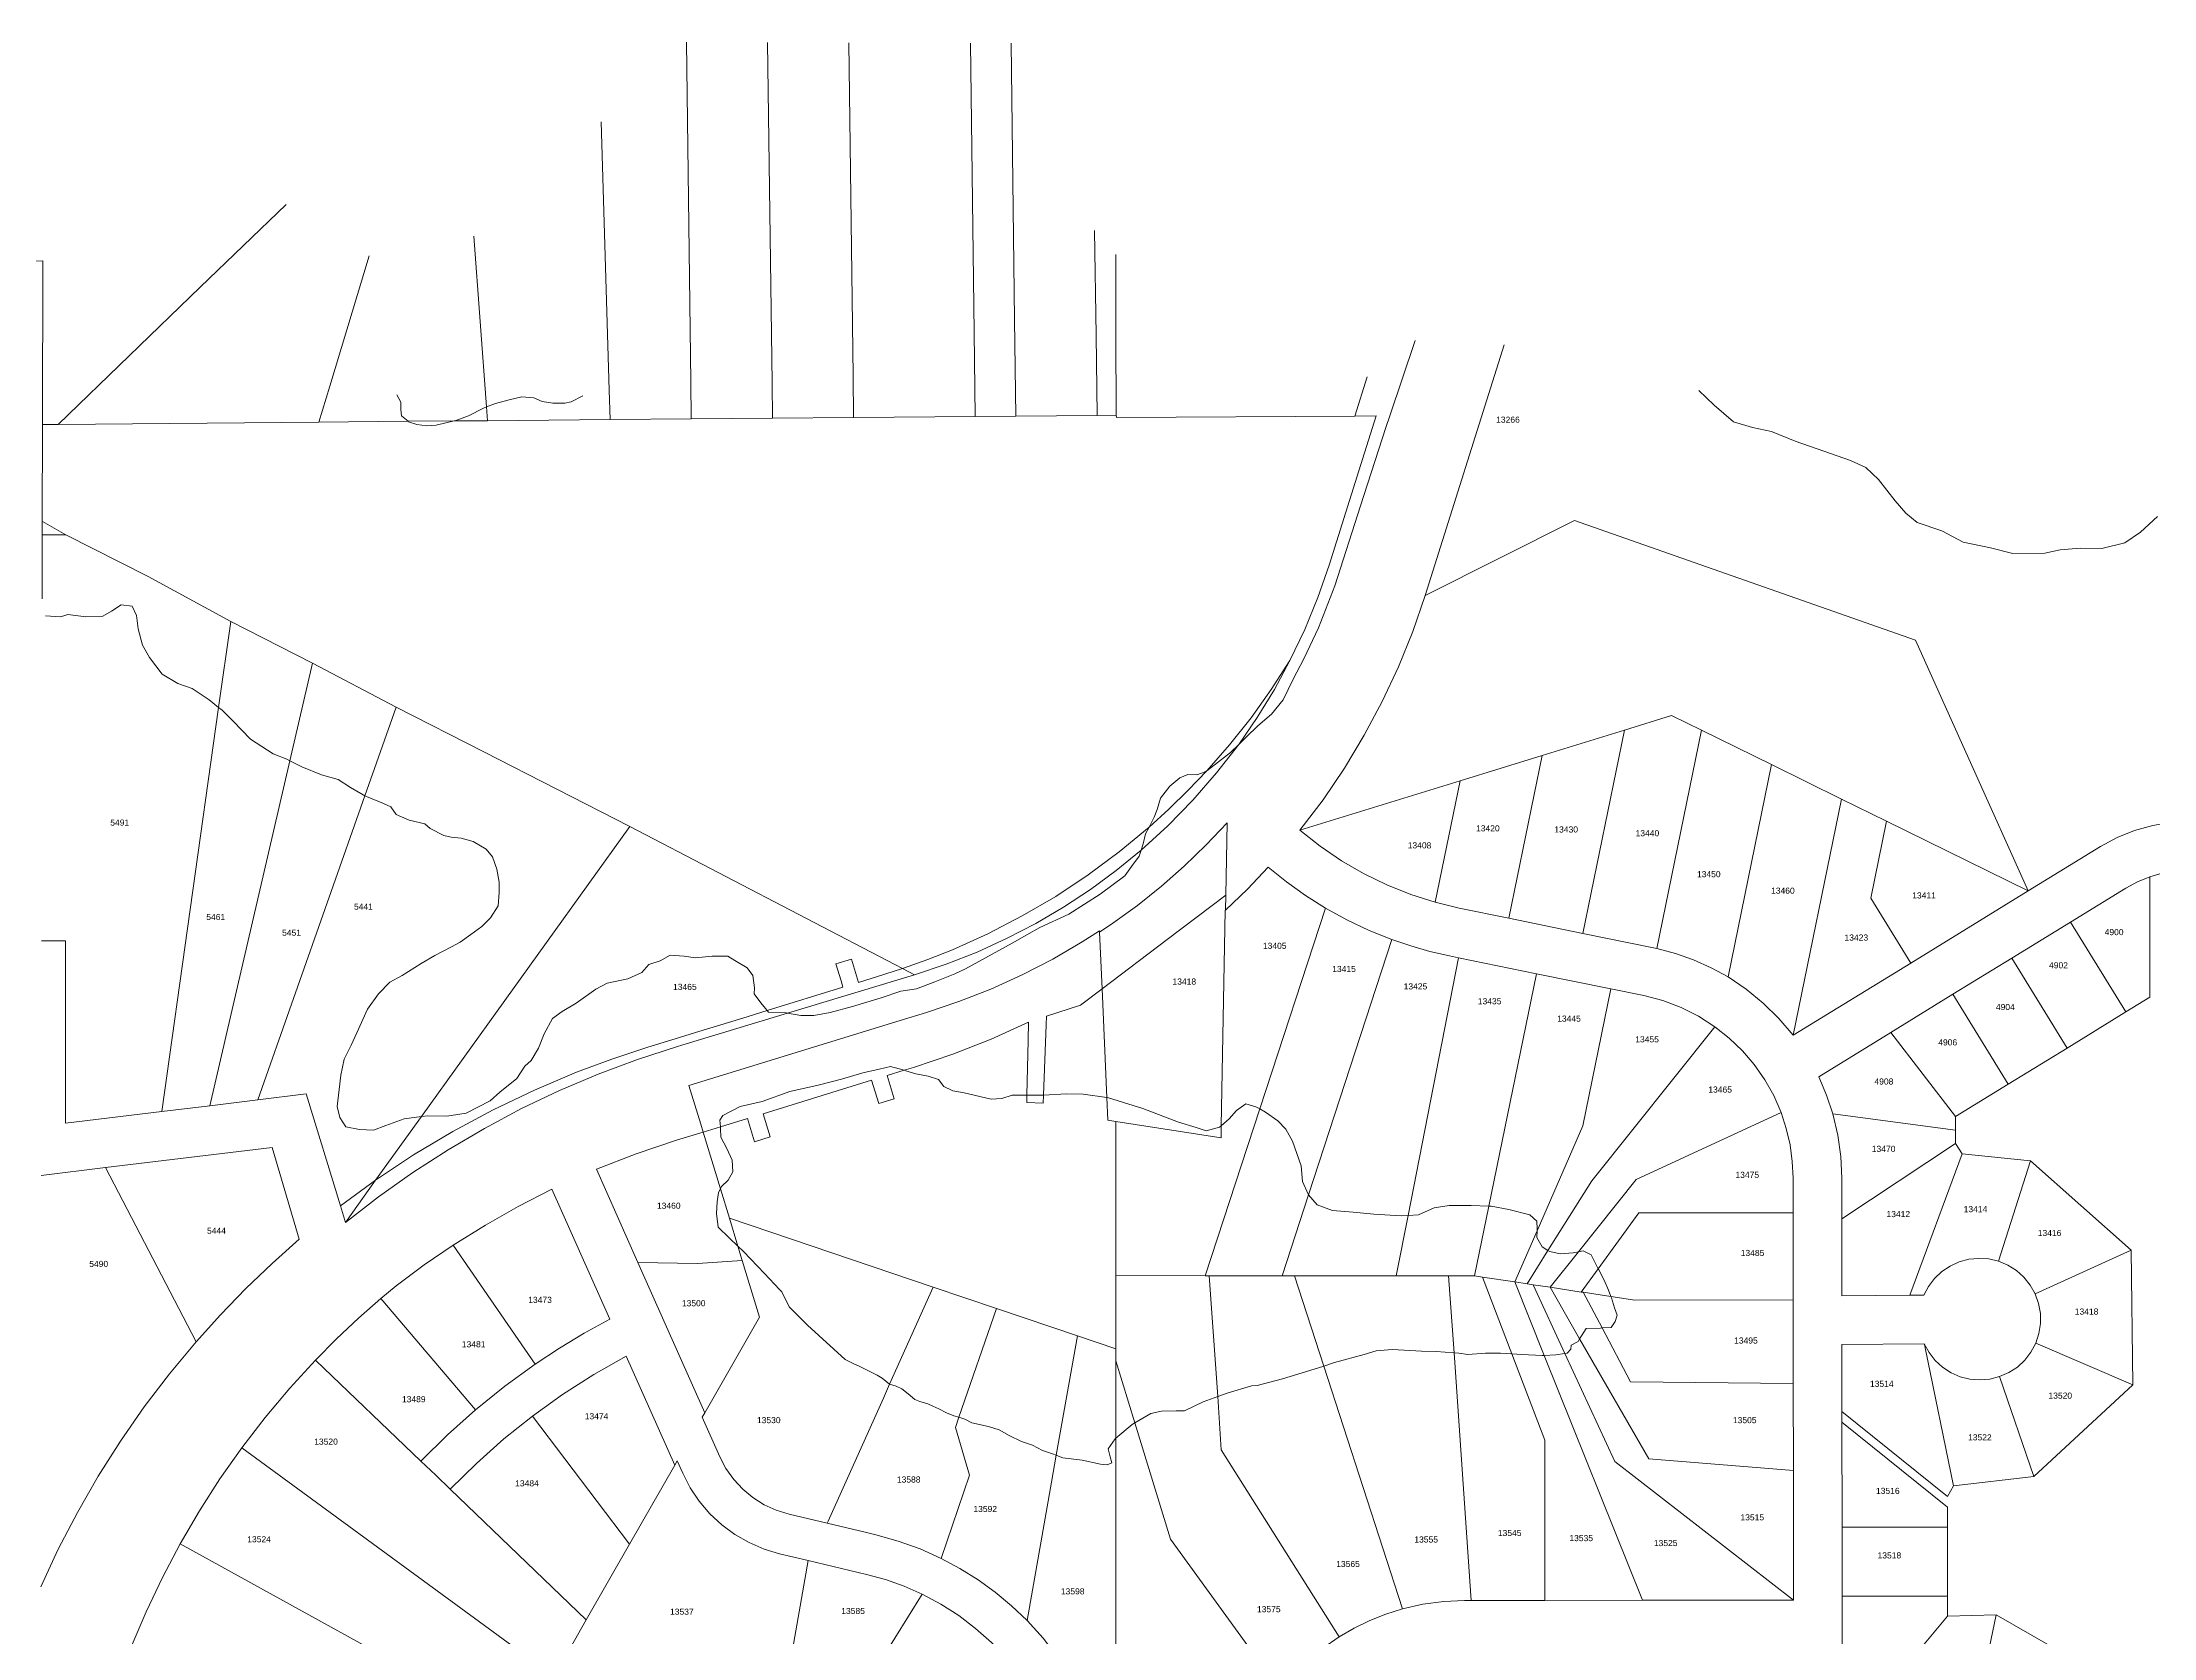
# Model space of a CAD drawing. Header units: feet. Extents: x 865220 to 2843432, y -2240498 to 970288.
# Drawn here: x 2838535 to 2841136, y 968064 to 970030 of the extents above; entities that cross this region are included whole.
import ezdxf
from ezdxf.enums import TextEntityAlignment as Align

# ---------------------------------------------------------------- set-up
doc = ezdxf.new("R2010")
doc.units = ezdxf.units.FT
doc.header["$LTSCALE"] = 0.015
doc.header["$MEASUREMENT"] = 0
doc.layers.add('Dakota County Addresses', color=7, linetype='Continuous')
doc.layers.add('Dakota County Parcels', color=7, linetype='Continuous')
doc.styles.add('Dimensions 100', font='arial.ttf')

# ---------------------------------------------------------------- blocks, each defined once
blk = doc.blocks.new('ACMAP_ANN_TEMPLATE_Dakota County Addresses')
at = {"layer": 'Dakota County Addresses', "style": 'Dimensions 100'}
blk.add_attdef('DakotaCountyAddress', text='', height=50, dxfattribs=at).set_placement((0, 0), align=Align.CENTER)

msp = doc.modelspace()

# ---------------------------------------------------------------- linework, layer by layer
at = {"layer": 'Dakota County Parcels', "lineweight": 5, "ltscale": 100}
for p, q in [((2838535.2, 969559.1), (2838535.4, 969760.6)), ((2840238.7, 969348.5), (2840336, 969657.2)), ((2840167.1, 969617.7), (2840152, 969569.5)), ((2838971.6, 969595.6), (2838976.4, 969586.5)), ((2838976.4, 969586.5), (2838976.7, 969577.4)), ((2839093.3, 969584.9), (2839110.1, 969589.4)), ((2839110.1, 969589.4), (2839125.7, 969593)), ((2839125.7, 969593), (2839140.5, 969591.8)), ((2839140.5, 969591.8), (2839150.8, 969587.3)), ((2839150.8, 969587.3), (2839164, 969585.5)), ((2839178.5, 969585.5), (2839186.5, 969587.2)), ((2839186.5, 969587.2), (2839200.9, 969594.6)), ((2840594.7, 969583), (2840575.7, 969601)), ((2838554.2, 969559.3), (2838875.6, 969562)), ((2838976.7, 969577.4), (2838977.4, 969569.9)), ((2838986.2, 969562.5), (2838996.1, 969559.1)), ((2839044.2, 969564), (2839060.1, 969569.6)), ((2839060.1, 969569.6), (2839078.4, 969579.3)), ((2839083.5, 969563.8), (2839234.5, 969565.1)), ((2839164, 969585.5), (2839178.5, 969585.5)), ((2839234.5, 969565.1), (2839334.4, 969566)), ((2839334.4, 969566), (2839434.4, 969566.8)), ((2839434.4, 969566.8), (2839534.4, 969567.7)), ((2839534.4, 969567.7), (2839634.4, 969568.6)), ((2839634.4, 969568.6), (2839684.4, 969569)), ((2839684.4, 969569), (2839734.4, 969569.4)), ((2839734.4, 969569.4), (2839834.4, 969570.3)), ((2839834.4, 969570.3), (2839858, 969570.5)), ((2839858.3, 969567.8), (2839858, 969570.5)), ((2839858.3, 969567.8), (2840152, 969569.5)), ((2840152, 969569.5), (2840178.2, 969569.7)), ((2840178.2, 969569.7), (2840156.9, 969502.2)), ((2840618.5, 969562.2), (2840594.7, 969583)), ((2840642.1, 969555.6), (2840618.5, 969562.2)), ((2838534.8, 969439.6), (2838535.2, 969559.1)), ((2838535.2, 969559.1), (2838554.2, 969559.3)), ((2838996.1, 969559.1), (2839008.7, 969557.6)), ((2839008.7, 969557.6), (2839020.2, 969558.2)), ((2840190.1, 969555.2), (2840158.9, 969458.9)), ((2840665.3, 969550.6), (2840642.1, 969555.6)), ((2840694.4, 969538.7), (2840665.3, 969550.6)), ((2840729.9, 969526.2), (2840694.4, 969538.7)), ((2840762.9, 969514.8), (2840729.9, 969526.2)), ((2840781.5, 969506.3), (2840762.9, 969514.8)), ((2840156.9, 969502.2), (2840120.3, 969385.9)), ((2840797.1, 969491.2), (2840781.5, 969506.3)), ((2840817.9, 969465.2), (2840797.1, 969491.2)), ((2840158.9, 969458.9), (2840127.5, 969360.1)), ((2840830.7, 969449.7), (2840817.9, 969465.2)), ((2838534.6, 969344.1), (2838534.8, 969439.6)), ((2838534.8, 969439.6), (2838534.9, 969439.5)), ((2838534.9, 969439.5), (2838564, 969423.1)), ((2840238.7, 969348.5), (2840422.8, 969440.6)), ((2840422.8, 969440.6), (2840842.6, 969293.4)), ((2840844.7, 969438.4), (2840830.7, 969449.7)), ((2840875.3, 969428.1), (2840844.7, 969438.4)), ((2841141.1, 969445.7), (2841120.2, 969426.3)), ((2838564, 969423.1), (2838534.7, 969423.1)), ((2838564, 969423.1), (2838665.4, 969371.7)), ((2840901.5, 969414.2), (2840875.3, 969428.1)), ((2840935.4, 969407.2), (2840901.5, 969414.2)), ((2840962.8, 969400.2), (2840935.4, 969407.2)), ((2841021.1, 969404.8), (2841002.1, 969400.4)), ((2841045.5, 969406.6), (2841021.1, 969404.8)), ((2841072.5, 969406.2), (2841045.5, 969406.6)), ((2841100.6, 969413.1), (2841072.5, 969406.2)), ((2841120.2, 969426.3), (2841100.6, 969413.1)), ((2841002.1, 969400.4), (2840962.8, 969400.2)), ((2838665.4, 969371.7), (2838767.1, 969316.3)), ((2840127.5, 969360.1), (2840107.2, 969308.7)), ((2838619.9, 969328.9), (2838609.4, 969323.1)), ((2838632, 969337), (2838619.9, 969328.9)), ((2838645.6, 969335.2), (2838632, 969337)), ((2838650.7, 969323.7), (2838645.6, 969335.2)), ((2838557.3, 969321.9), (2838538.8, 969323.3)), ((2838588.3, 969322.2), (2838566.1, 969325.1)), ((2838609.4, 969323.1), (2838588.3, 969322.2)), ((2838652.8, 969307.1), (2838650.7, 969323.7)), ((2838658.2, 969287.2), (2838652.8, 969307.1)), ((2838767.1, 969316.3), (2838867.6, 969265.1)), ((2840107.2, 969308.7), (2840089.2, 969270.3)), ((2838667, 969272), (2838658.2, 969287.2)), ((2840842.6, 969293.4), (2840981.7, 968984.4)), ((2838682.3, 969251.4), (2838667, 969272)), ((2838701.6, 969240.1), (2838682.3, 969251.4)), ((2838839.7, 969144.6), (2838867.6, 969265.1)), ((2838867.6, 969265.1), (2838970.8, 969210.7)), ((2840089.2, 969270.3), (2840075.9, 969245.4)), ((2838719.5, 969233.7), (2838701.6, 969240.1)), ((2838740.4, 969219.8), (2838719.5, 969233.7)), ((2840075.9, 969245.4), (2840063.9, 969219.8)), ((2838681.9, 968712.4), (2838752.1, 969210.3)), ((2838769.9, 969193.7), (2838756.3, 969206.9)), ((2838932.4, 969101.6), (2838970.8, 969210.7)), ((2838970.8, 969210.7), (2839078.8, 969155.6)), ((2840049.3, 969202.3), (2840032.3, 969187.8)), ((2840063.9, 969219.8), (2840049.3, 969202.3)), ((2840484.2, 969182.5), (2840542.2, 969200.4)), ((2840542.2, 969200.4), (2840579.1, 969182.3)), ((2838791.3, 969171.2), (2838769.9, 969193.7)), ((2838819.1, 969153.2), (2838791.3, 969171.2)), ((2840032.3, 969187.8), (2840018.5, 969174.3)), ((2840382.9, 969151.2), (2840484.2, 969182.5)), ((2840433, 968931.9), (2840484.2, 969182.5)), ((2840524.1, 968913.3), (2840579.1, 969182.3)), ((2840579.1, 969182.3), (2840665.3, 969139.9)), ((2838741.2, 968719.6), (2838839.7, 969144.6)), ((2838836, 969146.5), (2838819.1, 969153.2)), ((2839078.8, 969155.6), (2839258.6, 969063.7)), ((2839998.7, 969154.9), (2839980.5, 969140.7)), ((2840281.6, 969120), (2840382.9, 969151.2)), ((2840341.9, 968950.6), (2840382.9, 969151.2)), ((2838878.8, 969127.2), (2838854.6, 969137.1)), ((2838899.4, 969121.7), (2838878.8, 969127.2)), ((2838914.7, 969111.9), (2838899.4, 969121.7)), ((2839936.5, 969123.5), (2839923.9, 969113.4)), ((2839946.1, 969127.7), (2839936.5, 969123.5)), ((2839957.3, 969127.5), (2839946.1, 969127.7)), ((2839967.7, 969130.9), (2839957.3, 969127.5)), ((2840084.4, 969059.1), (2840281.6, 969120)), ((2840251, 968970.3), (2840281.6, 969120)), ((2840611.8, 968878.3), (2840665.3, 969139.9)), ((2840665.3, 969139.9), (2840751.6, 969097.5)), ((2838800.5, 968726.9), (2838932.4, 969101.6)), ((2838930.1, 969102.6), (2838914.7, 969111.9)), ((2838964.2, 969087.8), (2838955, 969092.2)), ((2839912.5, 969098.5), (2839908.6, 969084.6)), ((2839923.9, 969113.4), (2839912.5, 969098.5)), ((2840692.1, 968806.5), (2840751.6, 969097.5)), ((2840751.6, 969097.5), (2840807.2, 969070.2)), ((2838970.8, 969078.3), (2838964.2, 969087.8)), ((2838986.9, 969071.6), (2838970.8, 969078.3)), ((2839006, 969067), (2838986.9, 969071.6)), ((2839012.9, 969061.1), (2839006, 969067)), ((2839908.6, 969084.6), (2839904.8, 969075.2)), ((2839993.1, 968979.2), (2839994.7, 969068.2)), ((2840787.8, 968975.4), (2840807.2, 969070.2)), ((2840807.2, 969070.2), (2840981.7, 968984.4)), ((2839002.1, 968706.2), (2839258.6, 969063.7)), ((2839029.5, 969052.7), (2839012.9, 969061.1)), ((2839038.7, 969050.4), (2839029.5, 969052.7)), ((2839050.9, 969049.4), (2839038.7, 969050.4)), ((2839065.8, 969045.2), (2839050.9, 969049.4)), ((2839065.8, 969045.2), (2839081.8, 969035.7)), ((2839894.2, 969054.7), (2839891.4, 969042.2)), ((2839081.8, 969035.7), (2839089.7, 969026.4)), ((2839089.7, 969026.4), (2839094.9, 969011.1)), ((2839876.7, 969014.5), (2839868.8, 969002.9)), ((2839886.3, 969027.2), (2839876.7, 969014.5)), ((2840981.7, 968984.4), (2841070.7, 969038.9)), ((2839094.9, 969011.1), (2839097.6, 968995.1)), ((2839097.6, 968995.1), (2839097.8, 968982.3)), ((2839868.8, 969002.9), (2839838.3, 968980.4)), ((2841033.9, 968945.9), (2841102.1, 968987.8)), ((2841131.7, 968853.5), (2841131.6, 969001.8)), ((2839096.3, 968965.9), (2839087, 968951.2)), ((2839097.8, 968982.3), (2839096.3, 968965.9)), ((2839838.3, 968980.4), (2839799.5, 968955.8)), ((2839993.1, 968979.2), (2839920.9, 968924.6)), ((2839992.8, 968960.7), (2839993.1, 968979.2)), ((2840251, 968970.3), (2840280.6, 968963.1)), ((2840280.6, 968963.1), (2840341.9, 968950.6)), ((2840787.8, 968975.4), (2840836.9, 968895.4)), ((2840836.9, 968895.4), (2840981.7, 968984.4)), ((2839076.4, 968940.3), (2839063, 968930.5)), ((2839087, 968951.2), (2839076.4, 968940.3)), ((2839799.5, 968955.8), (2839763.7, 968939.1)), ((2839992.2, 968960.1), (2839992.8, 968960.7)), ((2840341.9, 968950.6), (2840433, 968931.9)), ((2840961.5, 968901.4), (2841033.9, 968945.9)), ((2841033.9, 968945.9), (2841101.9, 968835.1)), ((2838563.5, 968922.8), (2838533.8, 968922.9)), ((2838563.3, 968697.9), (2838563.5, 968922.8)), ((2838563.3, 968697.9), (2838563.5, 968922.8)), ((2839039.1, 968915.5), (2839018.6, 968904.7)), ((2839049.6, 968921), (2839039.1, 968915.5)), ((2839063, 968930.5), (2839049.6, 968921)), ((2839729.8, 968919.9), (2839672.3, 968888.4)), ((2839816.2, 968921.4), (2839837.5, 968935)), ((2839837.5, 968933.3), (2839837.5, 968935)), ((2839840.5, 968863.8), (2839837.5, 968933.3)), ((2839920.9, 968924.6), (2839840.5, 968863.8)), ((2840433, 968931.9), (2840520.1, 968914.1)), ((2840524.1, 968913.3), (2840520.1, 968914.1)), ((2839001.6, 968895), (2838978.2, 968880.1)), ((2839018.6, 968904.7), (2839001.6, 968895)), ((2839256.3, 968875.8), (2839273.7, 968883.6)), ((2839273.7, 968883.6), (2839282.1, 968893.5)), ((2839282.1, 968893.5), (2839296.1, 968898.3)), ((2839296.1, 968898.3), (2839308.3, 968905.2)), ((2839308.3, 968905.2), (2839325.5, 968903.9)), ((2839325.5, 968903.9), (2839339.5, 968902)), ((2839339.5, 968902), (2839360.2, 968903.8)), ((2839360.2, 968903.8), (2839379.6, 968904.1)), ((2839379.6, 968904.1), (2839388.1, 968898.6)), ((2839388.1, 968898.6), (2839403.3, 968889.6)), ((2839403.3, 968889.6), (2839410.4, 968880.1)), ((2839531.8, 968900.3), (2839512.6, 968894.4)), ((2839573.1, 968881.6), (2839594.8, 968888.6)), ((2839609.4, 968881), (2839594.8, 968888.6)), ((2839659, 968882.2), (2839672.3, 968888.4)), ((2840268.6, 968904.2), (2840279.8, 968902)), ((2840279.8, 968902), (2840375.7, 968882.3)), ((2840692.1, 968806.5), (2840836.9, 968895.4)), ((2840889, 968857), (2840961.5, 968901.4)), ((2840961.5, 968901.4), (2841029.5, 968790.7)), ((2838948.9, 968857.3), (2838935.4, 968838.4)), ((2838962.9, 968871.9), (2838948.9, 968857.3)), ((2838978.2, 968880.1), (2838962.9, 968871.9)), ((2839192.7, 968846), (2839216.7, 968863.2)), ((2839216.7, 968863.2), (2839230.6, 968870.8)), ((2839230.6, 968870.8), (2839256.3, 968875.8)), ((2839410.4, 968880.1), (2839412.3, 968864.8)), ((2839412.3, 968864.8), (2839412.1, 968857.4)), ((2839412.1, 968857.4), (2839420.2, 968846.4)), ((2839540.4, 968871.5), (2839573.1, 968881.6)), ((2839568.2, 968852.7), (2839592.5, 968860.6)), ((2839592.5, 968860.6), (2839611.9, 968863.5)), ((2839611.9, 968863.5), (2839634.4, 968872.4)), ((2839634.4, 968872.4), (2839659, 968882.2)), ((2839840.5, 968863.8), (2839814, 968843.7)), ((2840375.7, 968882.3), (2840467.6, 968863.5)), ((2840433.1, 968694.8), (2840467.6, 968863.5)), ((2840467.6, 968863.5), (2840508.1, 968855.3)), ((2838935.4, 968838.4), (2838922.2, 968809.6)), ((2839163.4, 968826.9), (2839175.3, 968835.8)), ((2839175.3, 968835.8), (2839192.7, 968846)), ((2839429.4, 968834.9), (2839451.3, 968834)), ((2839485.6, 968830.9), (2839505.4, 968834.6)), ((2839505.4, 968834.6), (2839533, 968842)), ((2839533, 968842), (2839568.2, 968852.7)), ((2839814, 968843.7), (2839772, 968829.8)), ((2840812.3, 968809.9), (2840889, 968857)), ((2840889, 968857), (2840957, 968746.2)), ((2841029.5, 968790.7), (2841101.9, 968835.1)), ((2841101.9, 968835.1), (2841131.7, 968853.5)), ((2838922.2, 968809.6), (2838915.4, 968794.3)), ((2839146.3, 968790.7), (2839153.2, 968808.1)), ((2839153.2, 968808.1), (2839163.4, 968826.9)), ((2839314.5, 968802), (2839339.7, 968809.8)), ((2839469.4, 968830.7), (2839485.6, 968830.9)), ((2839750.1, 968822.5), (2839749.6, 968800.1)), ((2839772, 968829.8), (2839771.6, 968819.1)), ((2840444.1, 968627.1), (2840595.7, 968817)), ((2840723.5, 968755.3), (2840812.3, 968809.9)), ((2840812.3, 968809.9), (2840891.9, 968706.2)), ((2838915.4, 968794.3), (2838906.7, 968777)), ((2839137, 968775.3), (2839146.3, 968790.7)), ((2839281, 968791.7), (2839314.5, 968802)), ((2840957, 968746.2), (2841029.5, 968790.7)), ((2838902.8, 968757.3), (2838900.5, 968739.6)), ((2838906.7, 968777), (2838902.8, 968757.3)), ((2839119.3, 968753), (2839129.4, 968768.3)), ((2839129.4, 968768.3), (2839137, 968775.3)), ((2839519.7, 968752.5), (2839546, 968760.2)), ((2839546, 968760.2), (2839565.9, 968764.5)), ((2839565.9, 968764.5), (2839579.8, 968768)), ((2839575.7, 968756.9), (2839584.5, 968728.2)), ((2839598.8, 968762.7), (2839611.1, 968758.7)), ((2839611.1, 968758.7), (2839626.3, 968756.1)), ((2839626.3, 968756.1), (2839638.9, 968752)), ((2838800.5, 968726.9), (2838859.8, 968734.1)), ((2838859.8, 968734.1), (2838902.1, 968596.2)), ((2838900.5, 968739.6), (2838898.2, 968718.7)), ((2839086.5, 968725.6), (2839098.7, 968736.2)), ((2839098.7, 968736.2), (2839119.3, 968753)), ((2839346, 968696.9), (2839331.5, 968744.5)), ((2839421.9, 968724.9), (2839456, 968737)), ((2839422.8, 968709.8), (2839556.6, 968751)), ((2839456, 968737), (2839490.9, 968744.8)), ((2839490.9, 968744.8), (2839519.7, 968752.5)), ((2839565.4, 968722.3), (2839556.6, 968751)), ((2839584.5, 968728.2), (2839565.4, 968722.3)), ((2839638.9, 968752), (2839645.6, 968743.2)), ((2839645.6, 968743.2), (2839656.6, 968737.8)), ((2839656.6, 968737.8), (2839670.8, 968735.3)), ((2839670.8, 968735.3), (2839704.1, 968727.6)), ((2839704.1, 968727.6), (2839717.1, 968728.7)), ((2839717.1, 968728.7), (2839729.9, 968732.7)), ((2839751.4, 968732.6), (2839766.1, 968732.7)), ((2839796.7, 968734.2), (2839817.1, 968733.8)), ((2839847.3, 968729.7), (2839866.9, 968723.5)), ((2840891.9, 968706.2), (2840957, 968746.2)), ((2838563.3, 968697.9), (2838681.9, 968712.4)), ((2838681.9, 968712.4), (2838741.2, 968719.6)), ((2838741.2, 968719.6), (2838800.5, 968726.9)), ((2838898.2, 968718.7), (2838901.2, 968705.1)), ((2838901.2, 968705.1), (2838908.9, 968693.4)), ((2838945.3, 968627.8), (2839002.1, 968706.2)), ((2838958.1, 968695.1), (2838980.6, 968703.6)), ((2839010, 968707.2), (2839033.1, 968706.9)), ((2839033.1, 968706.9), (2839057.2, 968710.5)), ((2839057.2, 968710.5), (2839086.5, 968725.6)), ((2839369.8, 968701.8), (2839373.3, 968707.5)), ((2839373.3, 968707.5), (2839394.8, 968718.6)), ((2839394.8, 968718.6), (2839421.9, 968724.9)), ((2839412.5, 968675.2), (2839403.7, 968703.9)), ((2839422.8, 968709.8), (2839431.6, 968681.1)), ((2839767.8, 968722.6), (2839747.8, 968723.4)), ((2839847.5, 968701.8), (2839857.7, 968700.2)), ((2839866.9, 968723.5), (2839890.8, 968716.3)), ((2839890.8, 968716.3), (2839934.7, 968699.4)), ((2839997.2, 968703.6), (2840006.1, 968713.7)), ((2840006.1, 968713.7), (2840017.9, 968722.1)), ((2840017.9, 968722.1), (2840030, 968718.4)), ((2840041.9, 968711.5), (2840057, 968701)), ((2840498.7, 968628.6), (2840677.1, 968711.4)), ((2840740.8, 968709.4), (2840891.9, 968689.5)), ((2840891.9, 968689.5), (2840891.9, 968706.2)), ((2838908.9, 968693.4), (2838925.7, 968690.1)), ((2838925.7, 968690.1), (2838943, 968689.3)), ((2838943, 968689.3), (2838958.1, 968695.1)), ((2839316.3, 968677), (2839349, 968687.1)), ((2839349, 968687.1), (2839346, 968696.9)), ((2839370.8, 968681), (2839370.5, 968691.4)), ((2839378.1, 968666.9), (2839370.8, 968681)), ((2839431.6, 968681.1), (2839412.5, 968675.2)), ((2839857.7, 968700.2), (2839857.6, 968510.2)), ((2839987.2, 968679.9), (2839857.7, 968700.2)), ((2839934.7, 968699.4), (2839956.3, 968692.8)), ((2839956.3, 968692.8), (2839968.9, 968688.8)), ((2839968.9, 968688.8), (2839985.2, 968693)), ((2840057, 968701), (2840067.1, 968690.5)), ((2840067.1, 968690.5), (2840075.2, 968675.8)), ((2840075.2, 968675.8), (2840086, 968645.4)), ((2840891.9, 968672.9), (2840891.9, 968689.5)), ((2838612.7, 968643.4), (2838817.9, 968668.3)), ((2838817.9, 968668.3), (2838851.4, 968555.1)), ((2839384.8, 968652.6), (2839378.1, 968666.9)), ((2839385.8, 968638), (2839384.8, 968652.6)), ((2840752, 968580.2), (2840891.9, 968672.9)), ((2840835.7, 968486), (2840900.1, 968660.3)), ((2840891.9, 968672.9), (2840900.1, 968660.3)), ((2840900.1, 968660.3), (2840984.6, 968651.8)), ((2840945, 968528), (2840984.6, 968651.8)), ((2841108.6, 968541.5), (2840984.6, 968651.8)), ((2838533.4, 968633.7), (2838612.7, 968643.4)), ((2838612.7, 968643.4), (2838724.2, 968428.6)), ((2838945.3, 968627.8), (2838902.1, 968596.2)), ((2838908.3, 968575.5), (2838945.3, 968627.8)), ((2839217.7, 968641.4), (2839217.5, 968641.3)), ((2839217.5, 968641.3), (2839268.6, 968526.4)), ((2839371.8, 968619.9), (2839379.7, 968627.7)), ((2839379.7, 968627.7), (2839385.8, 968638)), ((2840086, 968645.4), (2840087.4, 968626.2)), ((2840087.4, 968626.2), (2840094.4, 968610.4)), ((2840692, 968587.7), (2840692, 968630.2)), ((2840752, 968580.2), (2840751.9, 968630.2)), ((2839234, 968456.6), (2839162.8, 968616.7)), ((2839365.5, 968586.9), (2839366.4, 968601)), ((2839366.4, 968601), (2839367.9, 968612.7)), ((2840105.4, 968597.4), (2840124.4, 968590.3)), ((2838908.3, 968575.5), (2838902.1, 968596.2)), ((2839367.7, 968570.1), (2839365.5, 968586.9)), ((2839632.4, 968496.1), (2839381.4, 968581)), ((2840124.4, 968590.3), (2840150, 968588.6)), ((2840150, 968588.6), (2840175.4, 968586)), ((2840175.4, 968586), (2840209.2, 968584)), ((2840230.6, 968585.1), (2840249.7, 968593.9)), ((2840249.7, 968593.9), (2840268.2, 968596.6)), ((2840268.2, 968596.6), (2840295.2, 968596.7)), ((2840320, 968595.8), (2840341.7, 968591.6)), ((2840341.7, 968591.6), (2840367.5, 968585.2)), ((2840367.5, 968585.2), (2840376.3, 968577.5)), ((2840376.3, 968577.5), (2840376.6, 968567.8)), ((2840502, 968587.5), (2840692, 968587.7)), ((2840692.1, 968480.2), (2840692, 968587.7)), ((2840752.1, 968485.4), (2840752, 968580.2)), ((2839141.9, 968401.1), (2839041.1, 968547.8)), ((2839381.2, 968556.9), (2839367.7, 968570.1)), ((2840376.3, 968557), (2840382.8, 968545.8)), ((2839342.1, 968525.2), (2839268.6, 968526.4)), ((2839268.6, 968526.4), (2839351, 968341.1)), ((2839397.3, 968528.7), (2839342.1, 968525.2)), ((2839397.3, 968528.7), (2839418.6, 968459.1)), ((2839424.5, 968512.8), (2839398.7, 968540.1)), ((2840392.2, 968539.8), (2840404.9, 968537.1)), ((2840404.9, 968537.1), (2840421.1, 968538.2)), ((2840433.2, 968540.7), (2840443.1, 968535.8)), ((2840990.3, 968487.6), (2841108.6, 968541.5)), ((2841110.4, 968375.6), (2841108.6, 968541.5)), ((2838952, 968482), (2838970.8, 968497.7)), ((2839443, 968493.1), (2839424.5, 968512.8)), ((2839443, 968493.1), (2839445.8, 968490.2)), ((2839710.4, 968469.7), (2839632.4, 968496.1)), ((2839857.6, 968510.2), (2839857.6, 968419.9)), ((2839967.7, 968510.1), (2839857.6, 968510.2)), ((2839967.7, 968510.1), (2839972.6, 968510.1)), ((2839972.6, 968510.1), (2840062.6, 968510.1)), ((2840062.6, 968510.1), (2840077.6, 968510.1)), ((2840077.6, 968510.1), (2840203, 968510)), ((2840203, 968510), (2840267.6, 968510)), ((2840267.6, 968510), (2840299.6, 968509.9)), ((2840299.6, 968509.9), (2840309.5, 968508.4)), ((2840309.5, 968508.4), (2840349, 968502.4)), ((2840349, 968502.4), (2840364.2, 968500.1)), ((2840364.2, 968500.1), (2840371.8, 968499)), ((2840371.8, 968499), (2840392.6, 968495.8)), ((2840392.6, 968495.8), (2840430.9, 968490)), ((2840452.2, 968518.1), (2840459.4, 968504.7)), ((2840459.4, 968504.7), (2840464.4, 968492.1)), ((2839068.6, 968344.9), (2838952, 968482)), ((2839454.9, 968471.8), (2839445.8, 968490.2)), ((2839477.6, 968449), (2839454.9, 968471.8)), ((2839810.1, 968436), (2839710.4, 968469.7)), ((2840430.9, 968490), (2840433.4, 968489.7)), ((2840468.3, 968482.7), (2840471.8, 968470.7)), ((2840475.2, 968461.6), (2840471.8, 968470.7)), ((2840497.1, 968480), (2840692.1, 968480.2)), ((2840692.2, 968377.2), (2840692.1, 968480.2)), ((2840752.1, 968485.4), (2840835.7, 968486)), ((2840835.7, 968486), (2840853.2, 968486.1)), ((2839351, 968341.1), (2839418.6, 968459.1)), ((2839523.9, 968406.9), (2839477.6, 968449)), ((2840437.2, 968445.2), (2840431.1, 968436)), ((2840454.8, 968445.6), (2840437.2, 968445.2)), ((2840472.7, 968453.7), (2840467.8, 968446.1)), ((2840475.2, 968461.6), (2840472.7, 968453.7)), ((2839857.6, 968419.9), (2839810.1, 968436)), ((2839857.6, 968419.9), (2839857.6, 968405.4)), ((2840178.3, 968417.6), (2840163.4, 968413.1)), ((2840198.1, 968419.3), (2840178.3, 968417.6)), ((2840212.6, 968418.3), (2840198.1, 968419.3)), ((2840234.3, 968417.1), (2840212.6, 968418.3)), ((2840252.1, 968416.7), (2840234.3, 968417.1)), ((2840418.3, 968419.6), (2840413.6, 968414.7)), ((2840418.4, 968424.5), (2840418.3, 968419.6)), ((2840427.1, 968429.1), (2840418.4, 968424.5)), ((2840752.1, 968425.4), (2840853.6, 968426.1)), ((2840752.2, 968342.8), (2840752.1, 968425.4)), ((2840853.6, 968426.1), (2840854.1, 968423.6)), ((2840854.1, 968423.6), (2840854.6, 968421.1)), ((2840854.6, 968421.1), (2840889.5, 968251.1)), ((2841110.4, 968375.6), (2840991, 968426.9)), ((2838872, 968405.7), (2838871.6, 968406.2)), ((2839001.4, 968281.6), (2838872, 968405.7)), ((2839254.4, 968410.8), (2839314.1, 968276.5)), ((2839533.9, 968402.1), (2839523.9, 968406.9)), ((2839542.2, 968398.2), (2839533.9, 968402.1)), ((2839553.7, 968392.3), (2839542.2, 968398.2)), ((2839563.4, 968387.6), (2839553.7, 968392.3)), ((2840096.5, 968393.1), (2840062.8, 968383.1)), ((2840163.4, 968413.1), (2840127, 968403.2)), ((2840291.3, 968413), (2840280, 968414.7)), ((2840313.1, 968414.8), (2840291.3, 968413)), ((2840331.6, 968414.8), (2840313.1, 968414.8)), ((2840383, 968411.8), (2840357.9, 968413)), ((2839569.7, 968384), (2839563.4, 968387.6)), ((2839574, 968380.1), (2839569.7, 968384)), ((2839578.6, 968376.5), (2839574, 968380.1)), ((2839594, 968370.6), (2839586.9, 968373.8)), ((2839601.6, 968364.6), (2839594, 968370.6)), ((2839609.7, 968357.6), (2839601.6, 968364.6)), ((2840024.6, 968374.5), (2839994.5, 968365.3)), ((2840031.6, 968374.7), (2840024.6, 968374.5)), ((2840062.8, 968383.1), (2840031.6, 968374.7)), ((2840491.6, 968379.4), (2840692.2, 968377.2)), ((2840692.3, 968270.2), (2840692.2, 968377.2)), ((2840946.5, 968385.7), (2840988.7, 968262.7)), ((2840988.7, 968262.7), (2841110.4, 968375.6)), ((2839258.4, 968179.1), (2839138.7, 968337.1)), ((2839351, 968341.1), (2839348, 968335.7)), ((2839616.2, 968355.1), (2839609.7, 968357.6)), ((2839625.9, 968352.4), (2839616.2, 968355.1)), ((2839632.2, 968349.5), (2839625.9, 968352.4)), ((2839639.3, 968345.9), (2839632.2, 968349.5)), ((2839648.7, 968341.1), (2839639.3, 968345.9)), ((2839658, 968337.6), (2839648.7, 968341.1)), ((2839913.7, 968343.3), (2839900.5, 968340.3)), ((2839931.8, 968343.6), (2839913.7, 968343.3)), ((2839942.1, 968343.7), (2839931.8, 968343.6)), ((2839965.3, 968354.6), (2839942.1, 968343.7)), ((2840752.2, 968342.8), (2840882.3, 968238)), ((2840752.2, 968329.7), (2840752.2, 968342.8)), ((2839369.6, 968287), (2839348, 968335.7)), ((2839659.8, 968323), (2839677.2, 968264.3)), ((2839680, 968329), (2839671.4, 968333.4)), ((2839693.2, 968325.8), (2839680, 968329)), ((2839701.8, 968323.9), (2839693.2, 968325.8)), ((2839713.9, 968320.3), (2839701.8, 968323.9)), ((2839726, 968313.2), (2839713.9, 968320.3)), ((2839741.1, 968305.9), (2839726, 968313.2)), ((2840752.2, 968329.7), (2840882.3, 968224.8)), ((2840752.3, 968200.3), (2840752.2, 968329.7)), ((2839165.3, 968016.2), (2838780.7, 968298.1)), ((2839754.7, 968301.3), (2839741.1, 968305.9)), ((2839767.1, 968294.8), (2839754.7, 968301.3)), ((2839779.4, 968290.7), (2839767.1, 968294.8)), ((2839792.4, 968285.7), (2839791.1, 968286)), ((2839815.9, 968282.7), (2839792.4, 968285.7)), ((2839856.7, 968309.2), (2839848.2, 968296.9)), ((2839848.2, 968296.9), (2839850.5, 968287)), ((2839850.5, 968287), (2839852.7, 968279.4)), ((2839987.5, 968295.7), (2840132.9, 968065.1)), ((2840386.1, 968307.6), (2840386.3, 968109.9)), ((2839019.5, 968264.3), (2839001.4, 968281.6)), ((2839037.5, 968247), (2839019.5, 968264.3)), ((2839314.1, 968276.5), (2839258.4, 968179.1)), ((2839317.2, 968281.9), (2839314.1, 968276.5)), ((2839317.2, 968281.9), (2839323.9, 968266.7)), ((2839677.2, 968264.3), (2839642.4, 968161.7)), ((2839838.6, 968278), (2839815.9, 968282.7)), ((2839846.8, 968277.2), (2839838.6, 968278)), ((2839852.7, 968279.4), (2839846.8, 968277.2)), ((2840472.3, 968281), (2840692.4, 968110.2)), ((2840514.1, 968284.3), (2840692.3, 968270.2)), ((2840692.4, 968110.2), (2840692.3, 968270.2)), ((2840889.5, 968251.1), (2840988.7, 968262.7)), ((2839205.1, 968086.1), (2839037.5, 968247)), ((2839778.2, 968255.7), (2839748.1, 968085.2)), ((2840882.3, 968238), (2840889.5, 968251.1)), ((2839454.9, 968216.2), (2839502, 968205)), ((2840882.3, 968200.4), (2840882.3, 968224.8)), ((2839924.9, 968185.3), (2840059.9, 967999.4)), ((2840752.3, 968200.3), (2840882.3, 968200.4)), ((2840752.4, 968115.3), (2840752.3, 968200.3)), ((2840882.4, 968115.4), (2840882.3, 968200.4)), ((2839126.1, 967947.4), (2838704.7, 968179.7)), ((2839258.4, 968179.1), (2839205.1, 968086.1)), ((2839478.6, 968159.1), (2839436.3, 967917.9)), ((2839443.3, 968167.5), (2839478.6, 968159.1)), ((2839478.6, 968159.1), (2839550.2, 968142.1)), ((2839488.4, 967907.6), (2839618.9, 968117.6)), ((2840287.3, 968109.8), (2840295.3, 968109.9)), ((2840295.3, 968109.9), (2840386.3, 968109.9)), ((2840386.3, 968109.9), (2840506.3, 968110.1)), ((2840506.3, 968110.1), (2840692.4, 968110.2)), ((2840752.4, 968115.3), (2840882.4, 968115.4)), ((2840752.5, 968050.3), (2840752.4, 968115.3)), ((2840882.4, 968090.4), (2840882.4, 968115.4)), ((2839205.1, 968086.1), (2839165.3, 968016.2)), ((2840785.7, 967974.9), (2840882.4, 968090.4)), ((2840882.4, 968090.4), (2840942.4, 968092.1)), ((2840914.4, 967958.6), (2840942.4, 968092.1)), ((2840942.4, 968092.1), (2841072.5, 968017.4))]:
    msp.add_line(p, q, dxfattribs=at)
for points in [[(2839334.4, 969566), (2839333.8, 969611.8), (2839328.5, 970030.2)], [(2839434.4, 969566.8), (2839433.9, 969610.5), (2839428.4, 970029.9)], [(2839534.4, 969567.7), (2839533.7, 969619.2), (2839528.4, 970029.5)], [(2839684.4, 969569), (2839683, 969672.9), (2839678.4, 970029)], [(2839734.4, 969569.4), (2839732.8, 969688.3), (2839728.4, 970028.9)], [(2839234.5, 969565.1), (2839233.4, 969601.4), (2839223.4, 969931.9)], [(2838554.2, 969559.3), (2838729.3, 969728.2), (2838835.3, 969830.3)], [(2839831.4, 969798.2), (2839833.1, 969669.3), (2839834.4, 969570.3)], [(2839066.5, 969791.3), (2839082.2, 969580.7), (2839083.5, 969563.8)], [(2839858, 969570.5), (2839857.7, 969671.1), (2839857.5, 969768.5)], [(2837416.2, 969756.8), (2837805.4, 969758.1), (2838535.4, 969760.6)], [(2838875.6, 969562), (2838889, 969606.3), (2838937.6, 969766.8)], [(2840226.4, 969662.5), (2840195.1, 969569.8), (2840190.1, 969555.2)], [(2838875.6, 969562), (2838985.6, 969563), (2839042.1, 969563.5), (2839083.5, 969563.8)], [(2838977.4, 969569.9), (2838985.6, 969563), (2838986.2, 969562.5)], [(2839020.2, 969558.2), (2839042.1, 969563.5), (2839044.2, 969564)], [(2839078.4, 969579.3), (2839082.2, 969580.7), (2839093.3, 969584.9)], [(2840072.1, 969268.1), (2840090.3, 969306.5), (2840106.4, 969345.8), (2840120.3, 969385.9)], [(2840084.4, 969059.1), (2840112.8, 969096.7), (2840139.2, 969135.7), (2840163.6, 969176.1), (2840185.7, 969217.6), (2840205.7, 969260.3), (2840223.4, 969304), (2840238.7, 969348.5)], [(2838566.1, 969325.1), (2838563.9, 969324.3), (2838557.3, 969321.9)], [(2838752.1, 969210.3), (2838752.1, 969210.3), (2838767.1, 969316.3)], [(2839594.8, 968888.6), (2839625.8, 968899.6), (2839656.3, 968911.8), (2839699.9, 968931.5), (2839742.3, 968953.4), (2839783.4, 968977.6), (2839823.3, 969004), (2839861.6, 969032.4), (2839898.4, 969062.8), (2839923, 969085.1), (2839946.8, 969108.3), (2839969.7, 969132.4), (2839997.7, 969164.5), (2840024.1, 969197.8), (2840049, 969232.4), (2840072.1, 969268.1)], [(2839609.4, 968881), (2839648.3, 968893.9), (2839686.5, 968908.9), (2839723.8, 968925.9), (2839759, 968944.1), (2839793.1, 968964.2), (2839826.2, 968986), (2839858.1, 969009.4), (2839888.8, 969034.5), (2839921.6, 969064.4), (2839952.6, 969096.2), (2839981.7, 969129.8), (2840008.9, 969164.9), (2840031.7, 969198.2), (2840052.9, 969232.6), (2840072.1, 969268.1)], [(2838756.3, 969206.9), (2838752.1, 969210.3), (2838740.4, 969219.8)], [(2840018.5, 969174.3), (2840008.9, 969164.9), (2839998.7, 969154.9)], [(2838854.6, 969137.1), (2838839.7, 969144.6), (2838836, 969146.5)], [(2839980.5, 969140.7), (2839969.7, 969132.4), (2839967.7, 969130.9)], [(2838955, 969092.2), (2838932.4, 969101.6), (2838930.1, 969102.6)], [(2839994.7, 969068.2), (2839968.9, 969040.9), (2839941.9, 969014.8), (2839913.7, 968990), (2839884.4, 968966.5), (2839854, 968944.4), (2839837.5, 968933.3)], [(2839904.8, 969075.2), (2839898.4, 969062.8), (2839894.2, 969054.7)], [(2841181.5, 969070.3), (2841158.2, 969069), (2841135.2, 969065.1), (2841112.8, 969058.8), (2841091.2, 969050), (2841070.7, 969038.9)], [(2839258.6, 969063.7), (2839585.3, 968893.6), (2839594.8, 968888.6)], [(2839891.4, 969042.2), (2839888.8, 969034.5), (2839886.3, 969027.2)], [(2840084.4, 969059.1), (2840109.2, 969039.4), (2840135.4, 969021.5), (2840162.8, 969005.6), (2840191.3, 968991.7), (2840220.8, 968979.9), (2840251, 968970.3)], [(2839992.8, 968960.7), (2840019.6, 968986.5), (2840045.3, 969013.5)], [(2840045.3, 969013.5), (2840067.8, 968995.3), (2840091.3, 968978.5), (2840115.7, 968963.1)], [(2841131.6, 969001.8), (2841116.4, 968995.6), (2841102.1, 968987.8)], [(2841181.6, 969010.3), (2841164.6, 969009.3), (2841147.9, 969006.5), (2841131.6, 969001.8)], [(2839967.7, 968510.1), (2840034.9, 968715.6), (2840115.7, 968963.1)], [(2840115.7, 968963.1), (2840142.2, 968948.6), (2840169.5, 968935.6), (2840197.5, 968924.4)], [(2839763.7, 968939.1), (2839747.8, 968930.1), (2839729.8, 968919.9)], [(2839987.2, 968679.9), (2839987.5, 968695), (2839992.2, 968960.1)], [(2839624.1, 968834.5), (2839664.2, 968847.9), (2839703.6, 968863.3), (2839742.1, 968880.8), (2839779.7, 968900.1), (2839816.2, 968921.4)], [(2840062.6, 968510.1), (2840095, 968609.6), (2840197.5, 968924.4)], [(2840197.5, 968924.4), (2840220.9, 968916.5), (2840244.6, 968909.8), (2840268.6, 968904.2)], [(2840611.8, 968878.3), (2840591, 968889.7), (2840569.4, 968899.4), (2840547, 968907.2), (2840524.1, 968913.3)], [(2839512.6, 968894.4), (2839519, 968873.3), (2839521.3, 968865.7)], [(2839540.4, 968871.5), (2839538, 968879.5), (2839531.8, 968900.3)], [(2840203, 968510), (2840217.6, 968584.4), (2840279.8, 968902)], [(2839317.3, 968792.7), (2839328.1, 968796), (2839452.9, 968833.7), (2839609.4, 968881)], [(2839339.7, 968809.8), (2839397.8, 968827.6), (2839427.8, 968836.9), (2839521.3, 968865.7)], [(2839840.5, 968863.8), (2839846.3, 968729.8), (2839847.5, 968701.8)], [(2840299.6, 968509.9), (2840317.2, 968595.9), (2840375.7, 968882.3)], [(2840692.1, 968806.5), (2840674.6, 968827.2), (2840655.3, 968846.1), (2840634.3, 968863.2), (2840611.8, 968878.3)], [(2839624.1, 968834.5), (2839591.8, 968824.6), (2839331.5, 968744.5)], [(2839420.2, 968846.4), (2839425.9, 968839.3), (2839427.8, 968836.9), (2839429.4, 968834.9)], [(2839451.3, 968834), (2839452.9, 968833.7), (2839469.4, 968830.7)], [(2840595.7, 968817), (2840575.5, 968830), (2840553.9, 968840.8), (2840531.4, 968849.2), (2840508.1, 968855.3)], [(2839608.4, 968766.9), (2839656.5, 968783.1), (2839703.8, 968801.6), (2839750.1, 968822.5)], [(2839767.8, 968722.6), (2839768.2, 968732.8), (2839771.6, 968819.1)], [(2840677.1, 968711.4), (2840668.1, 968732), (2840657.1, 968751.7), (2840644.2, 968770.2), (2840629.6, 968787.4), (2840613.4, 968803), (2840595.7, 968817)], [(2838908.3, 968575.5), (2838949.2, 968607.3), (2838991.4, 968637.3), (2839034.8, 968665.4), (2839079.5, 968691.7), (2839125.2, 968716), (2839171.9, 968738.2), (2839219.6, 968758.5), (2839268.1, 968776.7), (2839317.3, 968792.7)], [(2839281, 968791.7), (2839236.7, 968777.1), (2839193.1, 968760.9)], [(2839749.6, 968800.1), (2839748, 968732.6), (2839747.8, 968723.4)], [(2839193.1, 968760.9), (2839141.2, 968738.9), (2839090.3, 968714.6), (2839040.6, 968687.9), (2838992.2, 968659), (2838945.3, 968627.8)], [(2839575.7, 968756.9), (2839596.6, 968763.3), (2839608.4, 968766.9)], [(2839579.8, 968768), (2839596.6, 968763.3), (2839598.8, 968762.7)], [(2840740.8, 968709.4), (2840733.1, 968732.7), (2840723.5, 968755.3)], [(2839729.9, 968732.7), (2839748, 968732.6), (2839751.4, 968732.6)], [(2839766.1, 968732.7), (2839768.2, 968732.8), (2839796.7, 968734.2)], [(2839817.1, 968733.8), (2839846.3, 968729.8), (2839847.3, 968729.7)], [(2838980.6, 968703.6), (2839002.1, 968706.2), (2839010, 968707.2)], [(2839403.7, 968703.9), (2839370.4, 968693.7), (2839349, 968687.1)], [(2839370.5, 968691.4), (2839370.4, 968693.7), (2839369.8, 968701.8)], [(2839985.2, 968693), (2839987.5, 968695), (2839997.2, 968703.6)], [(2840030, 968718.4), (2840034.9, 968715.6), (2840041.9, 968711.5)], [(2840692, 968630.2), (2840691, 968650.9), (2840688.2, 968671.5), (2840683.5, 968691.7), (2840677.1, 968711.4)], [(2840751.9, 968630.2), (2840750.7, 968656.9), (2840747, 968683.4), (2840740.8, 968709.4)], [(2839316.3, 968677), (2839266.5, 968660.4), (2839217.7, 968641.4)], [(2839381.4, 968581), (2839370.3, 968617.2), (2839349, 968687.1)], [(2840349, 968502.4), (2840376.5, 968565.4), (2840433.1, 968694.8)], [(2840364.2, 968500.1), (2840390, 968541.2), (2840444.1, 968627.1)], [(2840392.6, 968495.8), (2840427.5, 968539.5), (2840498.7, 968628.6)], [(2839041.1, 968547.8), (2839080.7, 968572.5), (2839121.3, 968595.4), (2839162.8, 968616.7)], [(2839367.9, 968612.7), (2839370.3, 968617.2), (2839371.8, 968619.9)], [(2840094.4, 968610.4), (2840095, 968609.6), (2840105.4, 968597.4)], [(2839397.3, 968528.7), (2839391.8, 968546.7), (2839381.4, 968581)], [(2840209.2, 968584), (2840217.6, 968584.4), (2840230.6, 968585.1)], [(2840295.2, 968596.7), (2840317.2, 968595.9), (2840320, 968595.8)], [(2840430.9, 968490), (2840451.8, 968518.7), (2840502, 968587.5)], [(2838724.2, 968428.6), (2838754.2, 968462), (2838785.5, 968494.3), (2838817.9, 968525.3), (2838851.4, 968555.1)], [(2838970.8, 968497.7), (2839005.5, 968523.4), (2839041.1, 968547.8)], [(2839398.7, 968540.1), (2839391.8, 968546.7), (2839381.2, 968556.9)], [(2840376.6, 968567.8), (2840376.5, 968565.4), (2840376.3, 968557)], [(2840382.8, 968545.8), (2840390, 968541.2), (2840392.2, 968539.8)], [(2840421.1, 968538.2), (2840427.5, 968539.5), (2840433.2, 968540.7)], [(2840443.1, 968535.8), (2840451.8, 968518.7), (2840452.2, 968518.1)], [(2840945, 968528), (2840933, 968530.8), (2840920.7, 968531.5), (2840908.5, 968530.3), (2840896.7, 968527.1), (2840885.5, 968522), (2840875.3, 968515.2), (2840866.3, 968506.7), (2840858.9, 968497), (2840853.2, 968486.1)], [(2840990.3, 968487.6), (2840984.2, 968498.5), (2840976.4, 968508.3), (2840967.1, 968516.6), (2840956.5, 968523.2), (2840945, 968528)], [(2839571.1, 968359.2), (2839578.8, 968376.5), (2839632.4, 968496.1)], [(2839972.6, 968510.1), (2839983, 968361.1), (2839987.5, 968295.7)], [(2840077.6, 968510.1), (2840113.7, 968398.8), (2840210.7, 968099.5)], [(2840267.6, 968510), (2840274.2, 968415.1), (2840295.3, 968109.9)], [(2840309.5, 968508.4), (2840345.6, 968413.8), (2840386.1, 968307.6)], [(2840349, 968502.4), (2840385.3, 968411.9), (2840506.3, 968110.1)], [(2840371.8, 968499), (2840410.9, 968414.2), (2840472.3, 968281)], [(2840392.6, 968495.8), (2840429, 968432.4), (2840514.1, 968284.3)], [(2838871.6, 968406.2), (2838897.5, 968432.4), (2838924.4, 968457.7), (2838952, 968482)], [(2839659.8, 968323), (2839664.2, 968335.7), (2839710.4, 968469.7)], [(2840433.4, 968489.7), (2840467.6, 968484.5), (2840497.1, 968480)], [(2840433.4, 968489.7), (2840456.6, 968445.7), (2840491.6, 968379.4)], [(2840464.4, 968492.1), (2840467.6, 968484.5), (2840468.3, 968482.7)], [(2840991, 968426.9), (2840994.9, 968438.8), (2840996.9, 968451.1), (2840996.7, 968463.6), (2840994.5, 968475.9), (2840990.3, 968487.6)], [(2839141.9, 968401.1), (2839171.9, 968420.8), (2839202.6, 968439.3), (2839234, 968456.6)], [(2840467.8, 968446.1), (2840456.6, 968445.7), (2840454.8, 968445.6)], [(2838724.2, 968428.6), (2838691.5, 968389.2), (2838660.5, 968348.4), (2838631.2, 968306.3), (2838603.8, 968263), (2838578.2, 968218.5), (2838554.5, 968173.1), (2838532.8, 968126.6)], [(2839778.2, 968255.7), (2839784.1, 968288.8), (2839810.1, 968436)], [(2840280, 968414.7), (2840274.2, 968415.1), (2840252.1, 968416.7)], [(2840431.1, 968436), (2840429, 968432.4), (2840427.1, 968429.1)], [(2840853.6, 968426.1), (2840859.5, 968415.3), (2840867.1, 968405.6), (2840876.2, 968397.2), (2840886.6, 968390.5), (2840897.9, 968385.6), (2840909.9, 968382.6), (2840922.2, 968381.6), (2840934.5, 968382.6), (2840946.5, 968385.7)], [(2840946.5, 968385.7), (2840957.9, 968390.7), (2840968.3, 968397.5), (2840977.5, 968406), (2840985.1, 968415.9), (2840991, 968426.9)], [(2838871.6, 968406.2), (2838839.7, 968371.5), (2838809.4, 968335.4), (2838780.7, 968298.1)], [(2839068.6, 968344.9), (2839104.6, 968373.9), (2839141.9, 968401.1)], [(2839254.4, 968410.8), (2839214.5, 968388.3), (2839175.9, 968363.8), (2839138.7, 968337.1)], [(2839857.6, 968405.4), (2839857.6, 968309.9), (2839857.6, 968228.4), (2839857.6, 968009.5)], [(2839924.9, 968185.3), (2839881, 968328.9), (2839857.6, 968405.4)], [(2840127, 968403.2), (2840113.7, 968398.8), (2840096.5, 968393.1)], [(2840357.9, 968413), (2840345.6, 968413.8), (2840331.6, 968414.8)], [(2840399.7, 968412.6), (2840385.3, 968411.9), (2840383, 968411.8)], [(2840413.6, 968414.7), (2840410.9, 968414.2), (2840399.7, 968412.6)], [(2839586.9, 968373.8), (2839578.8, 968376.5), (2839578.6, 968376.5)], [(2839994.5, 968365.3), (2839983, 968361.1), (2839965.3, 968354.6)], [(2839001.4, 968281.6), (2839034.2, 968314.1), (2839068.6, 968344.9)], [(2839138.7, 968337.1), (2839103.4, 968308.9), (2839069.6, 968278.8), (2839037.5, 968247)], [(2839502, 968205), (2839503.1, 968207.5), (2839571.1, 968359.2)], [(2839671.4, 968333.4), (2839664.2, 968335.7), (2839658, 968337.6)], [(2839900.5, 968340.3), (2839881, 968328.9), (2839877.6, 968326.9)], [(2839877.6, 968326.9), (2839857.6, 968309.9), (2839856.7, 968309.2)], [(2838780.7, 968298.1), (2838753.7, 968259.8), (2838728.3, 968220.3), (2838704.7, 968179.7)], [(2839369.6, 968287), (2839377.2, 968272.5), (2839386.7, 968259.1), (2839397.8, 968247), (2839410.4, 968236.6), (2839424.3, 968227.8), (2839439.2, 968221), (2839454.9, 968216.2)], [(2839779.4, 968290.7), (2839784.1, 968288.8), (2839791.1, 968286)], [(2839323.9, 968266.7), (2839333.1, 968248.8), (2839344.3, 968232.1), (2839357.3, 968216.8), (2839372, 968203.1), (2839388.2, 968191.2), (2839405.6, 968181.2), (2839424.1, 968173.3), (2839443.3, 968167.5)], [(2839502, 968205), (2839548.6, 968193.9), (2839561.8, 968190.7)], [(2839561.8, 968190.7), (2839589.3, 968183.1), (2839616.3, 968173.4), (2839642.4, 968161.7)], [(2838704.7, 968179.7), (2838682.8, 968138.2), (2838662.7, 968095.8), (2838644.5, 968052.6)], [(2839642.4, 968161.7), (2839665.5, 968149.4), (2839687.8, 968135.5), (2839709, 968120.1), (2839729.1, 968103.3), (2839748.1, 968085.2)], [(2839550.2, 968142.1), (2839573.6, 968135.6), (2839596.6, 968127.4), (2839618.9, 968117.6)], [(2839618.9, 968117.6), (2839641.9, 968105.3), (2839663.9, 968091.2), (2839684.8, 968075.4), (2839704.3, 968058.1), (2839722.5, 968039.3), (2839739.1, 968019.2)], [(2840287.3, 968109.8), (2840261.5, 968108.7), (2840235.9, 968105.2), (2840210.7, 968099.5)], [(2839748.1, 968085.2), (2839767.8, 968063.4), (2839785.7, 968040.2), (2839801.9, 968015.6), (2839816.1, 967989.9), (2839828.4, 967963.2), (2839838.6, 967935.7), (2839846.6, 967907.4), (2839852.5, 967878.7), (2839856.1, 967849.5)], [(2840210.7, 968099.5), (2840190.4, 968093.1), (2840170.5, 968085.2), (2840151.3, 968075.9), (2840132.9, 968065.1)], [(2840132.9, 968065.1), (2840112.6, 968051.1), (2840093.6, 968035.4), (2840076, 968018.1), (2840059.9, 967999.4)]]:
    msp.add_lwpolyline(points, dxfattribs=at)

# ---------------------------------------------------------------- block references
at = {"layer": 'Dakota County Addresses', "lineweight": 5, "ltscale": 100, "xscale": 0.15, "yscale": 0.15, "zscale": 0.15}
for p, values in [((2840340.7, 969561.3), {'DakotaCountyAddress': '13266'}), ((2838630.2, 969064.8), {'DakotaCountyAddress': '5491'}), ((2840231.7, 969036.7), {'DakotaCountyAddress': '13408'}), ((2840315.9, 969057.7), {'DakotaCountyAddress': '13420'}), ((2840412.4, 969056.3), {'DakotaCountyAddress': '13430'}), ((2840512.5, 969051.7), {'DakotaCountyAddress': '13440'}), ((2840588.1, 969001.2), {'DakotaCountyAddress': '13450'}), ((2840679.4, 968980.9), {'DakotaCountyAddress': '13460'}), ((2838930.5, 968961.2), {'DakotaCountyAddress': '5441'}), ((2840853.3, 968975), {'DakotaCountyAddress': '13411'}), ((2838748.5, 968948.4), {'DakotaCountyAddress': '5461'}), ((2838841.9, 968929.1), {'DakotaCountyAddress': '5451'}), ((2841087.5, 968929.8), {'DakotaCountyAddress': '4900'}), ((2840053.3, 968912.9), {'DakotaCountyAddress': '13405'}), ((2840769.9, 968923.1), {'DakotaCountyAddress': '13423'}), ((2840138.7, 968884.4), {'DakotaCountyAddress': '13415'}), ((2841019, 968888.9), {'DakotaCountyAddress': '4902'}), ((2839326.5, 968862.3), {'DakotaCountyAddress': '13465'}), ((2839941.9, 968868.9), {'DakotaCountyAddress': '13418'}), ((2840226.7, 968862.9), {'DakotaCountyAddress': '13425'}), ((2840318.1, 968844.6), {'DakotaCountyAddress': '13435'}), ((2840953.5, 968837.5), {'DakotaCountyAddress': '4904'}), ((2840415.9, 968823.2), {'DakotaCountyAddress': '13445'}), ((2840512.1, 968797.7), {'DakotaCountyAddress': '13455'}), ((2840882.5, 968793.9), {'DakotaCountyAddress': '4906'}), ((2840803.9, 968745.7), {'DakotaCountyAddress': '4908'}), ((2840602.1, 968735.8), {'DakotaCountyAddress': '13465'}), ((2840803.5, 968662.7), {'DakotaCountyAddress': '13470'}), ((2840635.5, 968630.7), {'DakotaCountyAddress': '13475'}), ((2839306.7, 968592.6), {'DakotaCountyAddress': '13460'}), ((2840821.6, 968582.3), {'DakotaCountyAddress': '13412'}), ((2840916.7, 968588.4), {'DakotaCountyAddress': '13414'}), ((2838749.4, 968561.8), {'DakotaCountyAddress': '5444'}), ((2841008, 968559), {'DakotaCountyAddress': '13416'}), ((2838604.3, 968520.9), {'DakotaCountyAddress': '5490'}), ((2840642, 968534.4), {'DakotaCountyAddress': '13485'}), ((2839148.1, 968476.6), {'DakotaCountyAddress': '13473'}), ((2839337.4, 968472.5), {'DakotaCountyAddress': '13500'}), ((2841053.6, 968462.2), {'DakotaCountyAddress': '13418'}), ((2839066.3, 968421.9), {'DakotaCountyAddress': '13481'}), ((2840633.9, 968426.5), {'DakotaCountyAddress': '13495'}), ((2840801.3, 968373.1), {'DakotaCountyAddress': '13514'}), ((2841021.2, 968358.6), {'DakotaCountyAddress': '13520'}), ((2838992.5, 968354.2), {'DakotaCountyAddress': '13489'}), ((2839217.7, 968333.2), {'DakotaCountyAddress': '13474'}), ((2839429.9, 968328.4), {'DakotaCountyAddress': '13530'}), ((2840632.4, 968328.4), {'DakotaCountyAddress': '13505'}), ((2840922.1, 968307.2), {'DakotaCountyAddress': '13522'}), ((2838884.4, 968301.9), {'DakotaCountyAddress': '13520'}), ((2839602.3, 968255.2), {'DakotaCountyAddress': '13588'}), ((2839132, 968250.5), {'DakotaCountyAddress': '13484'}), ((2840808.7, 968241.2), {'DakotaCountyAddress': '13516'}), ((2839696.6, 968218.9), {'DakotaCountyAddress': '13592'}), ((2840641.7, 968208.6), {'DakotaCountyAddress': '13515'}), ((2838801.9, 968181.6), {'DakotaCountyAddress': '13524'}), ((2840239.9, 968181.3), {'DakotaCountyAddress': '13555'}), ((2840342.8, 968189.3), {'DakotaCountyAddress': '13545'}), ((2840430.9, 968183), {'DakotaCountyAddress': '13535'}), ((2840535, 968176.9), {'DakotaCountyAddress': '13525'}), ((2840143.6, 968151.1), {'DakotaCountyAddress': '13565'}), ((2840810.6, 968161.7), {'DakotaCountyAddress': '13518'}), ((2839804.4, 968117.4), {'DakotaCountyAddress': '13598'}), ((2840046, 968095.4), {'DakotaCountyAddress': '13575'}), ((2839322.8, 968092.3), {'DakotaCountyAddress': '13537'}), ((2839533.8, 968093.2), {'DakotaCountyAddress': '13585'})]:
    msp.add_blockref('ACMAP_ANN_TEMPLATE_Dakota County Addresses', p, dxfattribs=at).add_auto_attribs(values)

doc.saveas('drawing.dxf')
